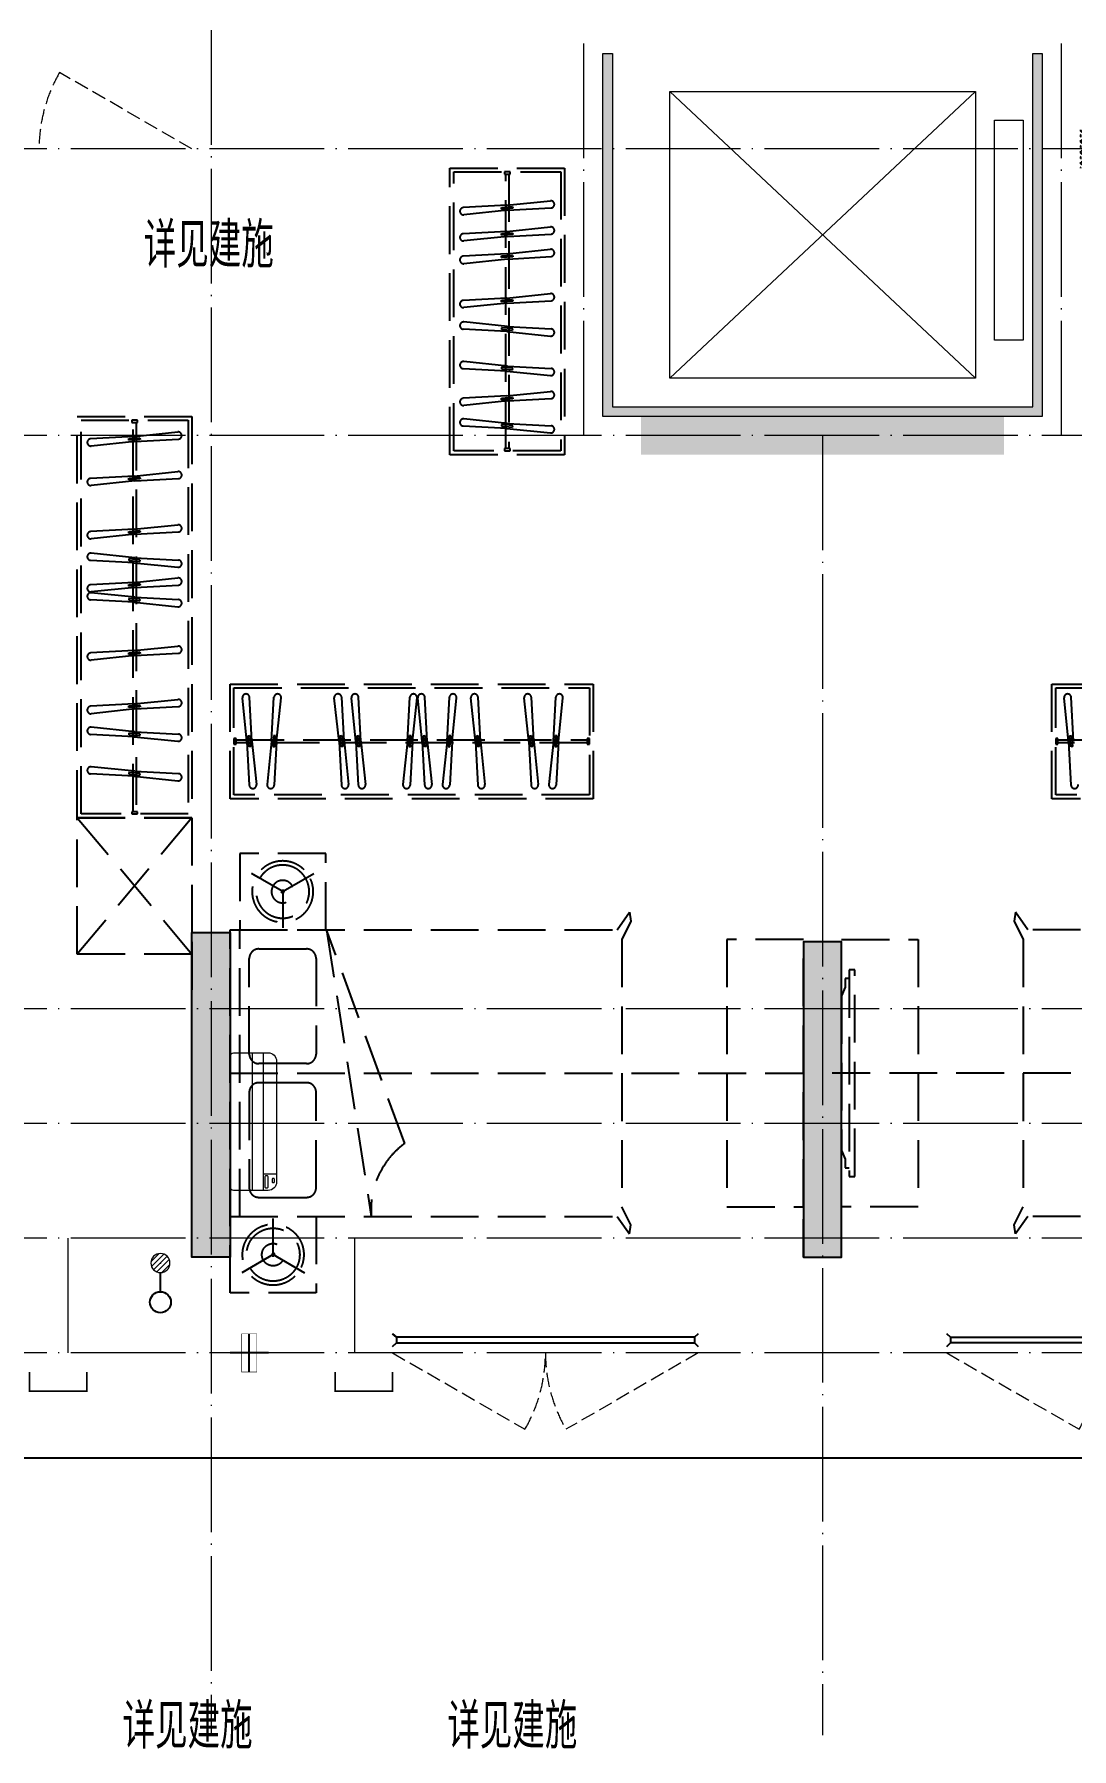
# Model space of a CAD drawing. Extents: x -518115 to 790560, y -210384 to 1628073.
# Drawn here: x 428992 to 434421, y 284544 to 293515 of the extents above; entities that cross this region are included whole.
import ezdxf

# ---------------------------------------------------------------- set-up
doc = ezdxf.new("R2010")
doc.units = 0
doc.header["$LTSCALE"] = 1000
doc.header["$MEASUREMENT"] = 0
for name, pattern in [('A户型$0$DASH', [0.35, 0.25, -0.1]), ('DASH', [0.35, 0.25, -0.1]), ('DOTE', [2.4200000000000004, 2, -0.2, 0.02, -0.2])]:
    doc.linetypes.add(name, pattern=pattern)
for name, color, linetype in [('3-栏杆1', 135, 'Continuous'), ('5fur', 250, 'Continuous'), ('COLU', 7, 'Continuous'), ('PUB_TEXT', 4, 'Continuous'), ('S-砼墙填充', 251, 'Continuous'), ('VPIPE-凝结', 150, 'Continuous'), ('VPIPE-废水', 31, 'Continuous'), ('保温', 6, 'Continuous'), ('机电标识类', 1, 'Continuous'), ('看线', 251, 'Continuous')]:
    doc.layers.add(name, color=color, linetype=linetype)
for name, color, linetype, lineweight in [('3.5方案汇报，与郭总、侯月琴确定户型_t8$0$STAIR', 2, 'Continuous', 18), ('DOTE', 19, 'DOTE', 9), ('LVTRY', 1, 'Continuous', 13), ('WINDOW', 144, 'Continuous', 15), ('填充', 251, 'Continuous', 5), ('平面-空调室内机', 176, 'Continuous', 9), ('平面-空调预留孔', 173, 'Continuous', 15), ('空调', 76, 'Continuous', 13)]:
    doc.layers.add(name, color=color, linetype=linetype, lineweight=lineweight)
doc.styles.add('_TCH_AXIS', font='COMPLEX', dxfattribs={"bigfont": 'GBCBIG'})
pattern_1 = [(45, (0, 0), (0, 47.41575231924514), [100.584, -33.528]), (135, (23.70786, 23.70786), (3.05311331771918e-15, 47.41575231924513), [100.584, -33.528])]
pattern_2 = [(90, (0, 0), (-16.49778, 1.010197673501861e-15), [9.525, -19.05]), (210, (0, 0), (8.248889999999996, -14.28749658604684), [9.525, -19.05]), (150, (5.83238038093927e-16, 9.525), (-8.248890000000003, -14.28749658604684), [9.525, -19.05])]

# ---------------------------------------------------------------- blocks, each defined once
blk = doc.blocks.new('dongkong')
blk.add_wipeout([(-603756.0415179721, 210770.96306340612), (-603756.0415180603, 210570.80961624245), (-603836.0415181214, 210570.80961593534), (-603836.0415181519, 210770.96306307407)])
at = {"layer": '机电标识类', "color": 250, "linetype": 'DASH', "ltscale": 400}
for p, q in [((-603796.0415180789, 210770.9630630909), (-603796.0415180789, 210570.8096162414)), ((-603896.0415180789, 210670.6929921169), (-603696.0415180789, 210670.6929921169))]:
    blk.add_line(p, q, dxfattribs=at)
at = {"layer": '空调', "color": 6, "linetype": 'DASH', "const_width": 2}
blk.add_lwpolyline([(-603756.0415180789, 210770.9630630909), (-603756.0415180789, 210570.8096162414), (-603836.0415180789, 210570.8096162414), (-603836.0415180789, 210770.9630630909)], close=True, dxfattribs=at)
blk = doc.blocks.new('VXVXVXDVXDVXVDX')
at = {"layer": '保温', "linetype": 'ByBlock', "ltscale": 10}
h = blk.add_hatch(dxfattribs=at)
h.set_pattern_fill('AR-HBONE', color=251, scale=55)
h.set_pattern_definition(pattern_1)
h.paths.add_polyline_path([(439216.5566533464, 295615.3630856458), (439116.5786833004, 295615.3630856572), (439116.5787228292, 292815.3647226573), (439216.5566928774, 292815.205914998)])
h = blk.add_hatch(dxfattribs=at)
h.set_pattern_fill('AR-HBONE', color=251, scale=55)
h.set_pattern_definition(pattern_1)
h.paths.add_polyline_path([(436416.5558995031, 294715.3631572535), (436216.5779397453, 294715.3631572578), (436216.5779792742, 292815.3647226786), (436416.5559390341, 292815.2059150265)])
at = {"layer": '保温', "linetype": 'Continuous', "ltscale": 10}
h = blk.add_hatch(dxfattribs=at)
h.set_pattern_fill('HEX', color=251, scale=10, angle=90, style=0)
h.set_pattern_definition(pattern_2)
h.paths.add_polyline_path([(435016.5779792558, 292815.3639125522), (435016.5779383158, 293015.3622759465), (434466.5562220896, 293015.3622677507), (434466.5562630296, 292815.3639043564)])
h = blk.add_hatch(dxfattribs=at)
h.set_pattern_fill('HEX', color=251, scale=10, angle=90, style=0)
h.set_pattern_definition(pattern_2)
h.paths.add_polyline_path([(436216.5779792472, 292815.363310201), (436216.5779383072, 293015.3616735953), (436116.5779383073, 293015.3622759249), (436116.5779792473, 292815.3639125307)])
at = {"layer": '保温', "linetype": 'ByBlock', "ltscale": 10}
h = blk.add_hatch(dxfattribs=at)
h.set_pattern_fill('AR-HBONE', color=251, scale=55)
h.set_pattern_definition(pattern_1)
h.paths.add_polyline_path([(425516.5787158769, 292815.3630860538), (425516.5786749359, 292915.3630860629), (425416.5786828165, 292915.3663592454), (425416.5787237576, 292815.3663592363)])
h = blk.add_hatch(dxfattribs=at)
h.set_pattern_fill('AR-HBONE', color=251, scale=55)
h.set_pattern_definition(pattern_1)
h.paths.add_polyline_path([(427016.5787225708, 292815.3630863895), (427016.5786816297, 292915.3630863986), (426316.5786749361, 292915.3663593241), (426316.5787158771, 292815.3663593151)])
h = blk.add_hatch(dxfattribs=at)
h.set_pattern_fill('AR-HBONE', color=251, scale=55)
h.set_pattern_definition(pattern_1)
h.paths.add_polyline_path([(437016.5794850799, 292815.3639125307), (437016.5794646212, 292915.3630901581), (436416.577958781, 292915.3630820104), (436416.5779792398, 292815.3639043829)])
h = blk.add_hatch(dxfattribs=at)
h.set_pattern_fill('AR-HBONE', color=251, scale=55)
h.set_pattern_definition(pattern_1)
h.paths.add_polyline_path([(439116.5787236269, 292815.3415978362), (439116.578707887, 292915.3614494683), (438616.5794693187, 292915.3647226544), (438616.5794850586, 292815.3448710223)])
h = blk.add_hatch(dxfattribs=at)
h.set_pattern_fill('AR-HBONE', color=251, scale=55)
h.set_pattern_definition(pattern_1)
h.paths.add_polyline_path([(439916.5440366926, 292815.3630695704), (439916.5439957516, 292915.3630695795), (439216.5439890579, 292915.3663425051), (439216.544029999, 292815.366342496)])
h = blk.add_hatch(dxfattribs=at)
h.set_pattern_fill('AR-HBONE', color=251, scale=55)
h.set_pattern_definition([(45, (-568246.0734569386, -58773.16821852978), (0, 47.41575231924514), [100.584, -33.528]), (135, (-568222.3655969386, -58749.46035852976), (3.05311331771918e-15, 47.41575231924513), [100.584, -33.528])])
h.paths.add_polyline_path([(440816.5338031878, 292815.363078409), (440816.5337622468, 292915.3630784181), (440716.5439890287, 292915.3663510867), (440716.5440299697, 292815.3663510776)])
at = {"layer": '保温', "linetype": 'Continuous', "ltscale": 10}
h = blk.add_hatch(dxfattribs=at)
h.set_pattern_fill('HEX', color=251, scale=10, angle=90, style=0)
h.set_pattern_definition(pattern_2)
h.paths.add_polyline_path([(434066.5562636866, 291315.3631071998), (434066.5562227457, 291515.3614566755), (432166.5562227249, 291515.364729858), (432166.5562636657, 291315.3663803823)])
at = {"layer": '保温', "color": 251, "linetype": 'ByBlock', "ltscale": 10}
for p, q in [((436216.5779587697, 293015.3630860929), (436216.5779587689, 292815.3630860727)), ((427016.5787020889, 292915.3630863958), (427016.5787021116, 292815.3630863922))]:
    blk.add_line(p, q, dxfattribs=at)
blk = doc.blocks.new('GDGDGRD')
at = {"layer": 'S-砼墙填充'}
h = blk.add_hatch(color=256, dxfattribs=at)
h.dxf.hatch_style = 1
h.paths.add_polyline_path([(429816.568211176, 288315.3630931432), (429816.5682116579, 288565.3638601754), (429816.5682116579, 288765.3638601754), (429816.5682118596, 288515.3630931432), (429816.5682114563, 288815.3646272075), (430016.5682111122, 288815.3646272075), (430016.5682108584, 287115.363093024), (429816.5682111839, 287115.363093024)])
h = blk.add_hatch(color=256, dxfattribs=at)
h.dxf.hatch_style = 1
h.paths.add_polyline_path([(433016.5684015006, 287315.3648366724), (433016.5684015006, 287115.3648366724), (433216.5684056897, 287115.3630851979), (433216.5684056198, 288765.3626271576), (433016.5684057334, 288765.362627037), (433016.5684055993, 288765.3626271576), (433016.5684057092, 287115.3630856661)])
at = {"layer": 'COLU', "color": 6}
for points in [[(429816.568211176, 288315.3630931432), (429816.5682116579, 288565.3638601754), (429816.5682116579, 288765.3638601754), (429816.5682118596, 288515.3630931432), (429816.5682114563, 288815.3646272075), (430016.5682111122, 288815.3646272075), (430016.5682108584, 287115.363093024), (429816.5682111839, 287115.363093024), (429816.568211176, 288315.3630931432)], [(433016.5684015006, 287315.3648366724), (433016.5684015006, 287115.3648366724), (433216.5684056897, 287115.3630851979), (433216.5684056198, 288765.3626271576), (433016.5684057334, 288765.362627037), (433016.5684057334, 288765.362627037), (433016.5684055993, 288765.3626271576), (433016.5684057092, 287115.3630856661)]]:
    blk.add_lwpolyline(points, close=True, dxfattribs=at)
blk = doc.blocks.new('dfgdfgsf')
at = {"layer": '5fur', "linetype": 'A户型$0$DASH'}
for p, q in [((2086656.552133835, -1251032.189169037), (2086626.552133835, -1251032.189169037)), ((2086626.552133835, -1251032.189169037), (2086626.552133835, -1251044.189169037)), ((2086626.552133835, -1251044.189169037), (2086656.552133835, -1251044.189169037)), ((2086649.052133835, -1251044.189169037), (2086649.052133835, -1252480.189184548)), ((2086656.552133835, -1251044.189169037), (2086656.552133835, -1251032.189169037)), ((2086640.012626641, -1251207.207411414), (2086411.06648884, -1251219.45851867)), ((2086642.065881883, -1251233.224168215), (2086414.032289928, -1251257.038125963)), ((2086640.012626641, -1251207.207411414), (2086868.046218595, -1251183.393453666)), ((2086642.065881883, -1251233.224168215), (2086871.012019684, -1251220.973060959)), ((2086640.012626641, -1251343.926958486), (2086411.06648884, -1251356.178065741)), ((2086640.012626641, -1251343.926958486), (2086867.572187244, -1251320.162504684)), ((2086642.065881883, -1251369.943715286), (2086414.032289928, -1251393.757673034)), ((2086640.012626641, -1251460.926958486), (2086868.046218595, -1251437.113000738)), ((2086642.065881883, -1251369.943715286), (2086871.012019684, -1251357.692608031)), ((2086640.012626641, -1251460.926958486), (2086411.06648884, -1251473.178065741)), ((2086642.065881883, -1251488.943715286), (2086414.032289928, -1251512.757673034)), ((2086642.272492185, -1251488.922138602), (2086871.012019684, -1251474.692608031)), ((2086640.012626641, -1251692.823365086), (2086411.06648884, -1251705.074472341)), ((2086640.012626641, -1251692.823365086), (2086868.046218595, -1251669.009407338)), ((2086642.065881883, -1251718.840121886), (2086871.012019684, -1251706.589014631)), ((2086641.958843569, -1251718.8398122), (2086413.925251614, -1251742.653769948)), ((2086640.012626641, -1251867.548872134), (2086411.06648884, -1251855.297764878)), ((2086642.065881883, -1251841.532115333), (2086414.032289928, -1251817.718157585)), ((2086640.012626641, -1251867.548872134), (2086868.046218595, -1251891.362829882)), ((2086642.065881883, -1251841.532115333), (2086871.012019684, -1251853.783222589)), ((2086640.012626641, -1252074.379654346), (2086411.06648884, -1252062.128547091)), ((2086642.065881883, -1252048.362897546), (2086414.032289928, -1252024.548939798)), ((2086642.065881883, -1252048.362897546), (2086871.012019684, -1252060.614004801)), ((2086640.012626641, -1252074.379654346), (2086868.046218595, -1252098.193612094)), ((2086640.012626641, -1252204.926958486), (2086411.06648884, -1252217.178065741)), ((2086642.065881883, -1252230.943715286), (2086414.032289928, -1252254.757673034)), ((2086640.00347948, -1252204.927447958), (2086868.046693073, -1252181.119012747)), ((2086642.065881883, -1252230.943715286), (2086871.012019684, -1252218.692608031)), ((2084706.563396991, -1252332.190617714), (2084676.563396991, -1252332.190617714)), ((2084676.563396991, -1252332.190617714), (2084676.563396991, -1252344.190617714)), ((2084706.563396991, -1252344.190617714), (2084706.563396991, -1252332.190617714)), ((2086642.065881883, -1252348.362897546), (2086414.032289928, -1252324.548939798)), ((2084690.023889797, -1252416.895051592), (2084461.077751995, -1252429.146158847)), ((2084676.563396991, -1252344.190617714), (2084706.563396991, -1252344.190617714)), ((2084690.023889797, -1252416.895051592), (2084918.057481751, -1252393.081093844)), ((2084699.063396991, -1252344.190617714), (2084699.06339699, -1254380.205847252)), ((2086640.012626641, -1252374.379654346), (2086411.06648884, -1252362.128547091)), ((2086640.012626641, -1252374.379654346), (2086868.046218595, -1252398.193612094)), ((2086642.065881883, -1252348.362897546), (2086871.012019684, -1252360.614004801)), ((2084692.077145038, -1252442.911808392), (2084464.043553083, -1252466.725766141)), ((2084692.077145038, -1252442.911808392), (2084921.023282839, -1252430.660701137)), ((2086656.552133835, -1252480.189184548), (2086626.552133835, -1252480.189184548)), ((2086626.552133835, -1252480.189184548), (2086626.552133835, -1252492.189184548)), ((2086626.552133835, -1252492.189184548), (2086656.552133835, -1252492.189184548)), ((2086656.552133835, -1252492.189184548), (2086656.552133835, -1252480.189184548)), ((2084690.023889797, -1252623.725833804), (2084918.057481751, -1252599.911876056)), ((2084690.023889797, -1252623.725833804), (2084461.077751995, -1252635.97694106)), ((2084692.077145038, -1252649.742590605), (2084464.043553083, -1252673.556548353)), ((2084692.077145038, -1252649.742590605), (2084921.023282839, -1252637.491483349)), ((2084690.023889797, -1252902.511005263), (2084461.077751995, -1252914.762112519)), ((2084691.970106725, -1252928.527452378), (2084463.93651477, -1252952.341410126)), ((2084690.023889797, -1252902.511005263), (2084918.057481751, -1252878.697047515)), ((2084692.077145038, -1252928.527762064), (2084921.023282839, -1252916.276654808)), ((2084692.077145038, -1253051.219755511), (2084464.043553083, -1253027.405797763)), ((2084692.077145038, -1253051.219755511), (2084921.023282839, -1253063.470862767)), ((2084690.023889797, -1253077.236512312), (2084461.077751995, -1253064.985405056)), ((2084690.023889797, -1253077.236512312), (2084918.057481751, -1253101.05047006)), ((2084690.023889797, -1253180.597609378), (2084461.077751995, -1253192.848716634)), ((2084692.077145038, -1253206.614366179), (2084464.043553083, -1253230.428323927)), ((2084690.023889797, -1253180.597609378), (2084918.057481751, -1253156.78365163)), ((2084692.077145038, -1253206.614366179), (2084921.023282839, -1253194.363258923)), ((2084690.023889797, -1253284.067294524), (2084461.077751995, -1253271.816187269)), ((2084692.077145038, -1253258.050537724), (2084464.043553083, -1253234.236579976)), ((2084690.023889797, -1253284.067294524), (2084918.057481751, -1253307.881252272)), ((2084692.077145038, -1253258.050537724), (2084921.023282839, -1253270.301644979)), ((2084690.023889797, -1253537.44362119), (2084461.077751995, -1253549.694728446)), ((2084692.077145038, -1253563.460377991), (2084464.043553083, -1253587.274335739)), ((2084690.023889797, -1253537.44362119), (2084917.583450399, -1253513.679167388)), ((2084692.077145038, -1253563.460377991), (2084921.023282839, -1253551.209270735)), ((2084690.023889797, -1253816.228792649), (2084461.077751995, -1253828.479899905)), ((2084691.970428869, -1253842.251259925), (2084464.043553083, -1253868.059507198)), ((2084690.023889797, -1253816.228792649), (2084918.057481751, -1253792.414834901)), ((2084692.077145038, -1253842.24554945), (2084921.023282839, -1253829.994442194)), ((2085279.320059724, -1254012.702910487), (2085255.506101976, -1253784.669318532)), ((2085305.336816525, -1254010.649655245), (2085293.085709269, -1253781.703517444)), ((2085408.697913592, -1254010.649655245), (2085420.949020847, -1253781.703517444)), ((2085434.714670392, -1254012.702910487), (2085458.52862814, -1253784.669318532)), ((2085761.529177789, -1254012.596194317), (2085735.720930516, -1253784.669318532)), ((2085787.551645065, -1254010.649655245), (2085775.300537809, -1253781.703517444)), ((2085850.034887904, -1254012.702910487), (2085826.220930156, -1253784.669318532)), ((2085876.051644705, -1254010.649655245), (2085863.800537449, -1253781.703517444)), ((2086119.697916623, -1254010.649655245), (2086131.949023878, -1253781.703517444)), ((2086145.714673423, -1254012.702910487), (2086169.528631171, -1253784.669318532)), ((2086197.150844968, -1254012.702910487), (2086173.33688722, -1253784.669318532)), ((2086223.167601769, -1254010.649655245), (2086210.916494513, -1253781.703517444)), ((2086326.528698835, -1254010.649655245), (2086338.779806091, -1253781.703517444)), ((2086352.545455636, -1254012.702910487), (2086376.359413384, -1253784.669318532)), ((2086475.237758769, -1254012.595872173), (2086451.423801021, -1253784.562280218)), ((2086501.254205884, -1254010.649655245), (2086489.003098628, -1253781.703517444)), ((2086754.022620542, -1254012.702910487), (2086730.208662794, -1253784.669318532)), ((2086780.039377343, -1254010.649655245), (2086767.788270087, -1253781.703517444)), ((2086883.40047441, -1254010.649655245), (2086895.651581665, -1253781.703517444)), ((2086909.41723121, -1254012.702910487), (2086933.231188958, -1253784.669318532)), ((2089579.320053869, -1254012.702910487), (2089555.506096121, -1253784.669318532)), ((2089605.33681067, -1254010.649655245), (2089593.085703414, -1253781.703517444)), ((2084692.077145038, -1253962.23498511), (2084464.043553083, -1253938.421027362)), ((2084690.023889797, -1253988.251741911), (2084461.077751995, -1253976.000634655)), ((2084690.023889797, -1253988.251741911), (2084918.057481751, -1254012.065699659)), ((2084692.077145038, -1253962.23498511), (2084921.023282839, -1253974.486092366)), ((2085223.574590463, -1253997.189162439), (2085211.574590463, -1253997.189162439)), ((2085211.574590463, -1253997.189162439), (2085211.574590463, -1254027.189162439)), ((2085211.574590463, -1254027.189162439), (2085223.574590463, -1254027.189162439)), ((2085223.574590463, -1254027.189162439), (2085223.574590463, -1253997.189162439)), ((2087059.574593433, -1254019.689162439), (2085223.574590463, -1254019.689162439)), ((2085279.320059724, -1254012.702910487), (2085291.57116698, -1254241.649048288)), ((2085305.336327052, -1254010.640508084), (2085329.144762263, -1254238.683721677)), ((2085408.697913592, -1254010.649655245), (2085384.883955844, -1254238.6832472)), ((2085434.714670392, -1254012.702910487), (2085422.463563137, -1254241.649048288)), ((2085761.534888264, -1254012.702910487), (2085773.78599552, -1254241.649048288)), ((2085787.551645065, -1254010.649655245), (2085811.365602813, -1254238.6832472)), ((2085850.034887904, -1254012.702910487), (2085862.28599516, -1254241.649048288)), ((2085876.051644705, -1254010.649655245), (2085899.865602453, -1254238.6832472)), ((2086119.697916623, -1254010.649655245), (2086095.883958875, -1254238.6832472)), ((2086145.714673423, -1254012.702910487), (2086133.463566168, -1254241.649048288)), ((2086197.150844968, -1254012.702910487), (2086209.401952224, -1254241.649048288)), ((2086223.167601769, -1254010.649655245), (2086246.981559517, -1254238.6832472)), ((2086326.528698835, -1254010.649655245), (2086302.714741087, -1254238.6832472)), ((2086352.545455636, -1254012.702910487), (2086340.29434838, -1254241.649048288)), ((2086475.237449083, -1254012.702910487), (2086487.488556339, -1254241.649048288)), ((2086501.254205884, -1254010.649655245), (2086525.068163632, -1254238.6832472)), ((2086754.022620542, -1254012.702910487), (2086766.273727798, -1254241.649048288)), ((2086780.039377343, -1254010.649655245), (2086803.853335091, -1254238.6832472)), ((2086883.40047441, -1254010.649655245), (2086859.586516662, -1254238.6832472)), ((2086909.41723121, -1254012.702910487), (2086897.166123955, -1254241.649048288)), ((2087071.574593433, -1253997.189162439), (2087059.574593433, -1253997.189162439)), ((2087059.574593433, -1253997.189162439), (2087059.574593433, -1254027.189162439)), ((2087059.574593433, -1254027.189162439), (2087071.574593433, -1254027.189162439)), ((2087071.574593433, -1254027.189162439), (2087071.574593433, -1253997.189162439)), ((2089523.574584608, -1253997.189162439), (2089511.574584608, -1253997.189162439)), ((2089511.574584608, -1253997.189162439), (2089511.574584608, -1254027.189162439)), ((2089511.574584608, -1254027.189162439), (2089523.574584608, -1254027.189162439)), ((2089523.574584608, -1254027.189162439), (2089523.574584608, -1253997.189162439)), ((2091359.574587578, -1254019.689162439), (2089523.574584608, -1254019.689162439)), ((2089579.320053869, -1254012.702910487), (2089591.571161125, -1254241.649048288)), ((2084690.023889797, -1254195.082524123), (2084461.077751995, -1254182.831416868)), ((2084692.077145038, -1254169.065767323), (2084464.043553083, -1254145.251809575)), ((2084690.023889797, -1254195.082524123), (2084918.057481751, -1254218.896481871)), ((2084692.077145038, -1254169.065767323), (2084921.023282839, -1254181.316874578)), ((2084706.56339699, -1254380.205847252), (2084676.56339699, -1254380.205847252)), ((2084676.56339699, -1254380.205847252), (2084676.56339699, -1254392.205847252)), ((2084676.56339699, -1254392.205847252), (2084706.56339699, -1254392.205847252)), ((2084706.56339699, -1254392.205847252), (2084706.56339699, -1254380.205847252)), ((2084391.563396981, -1254412.205847252), (2084991.564100249, -1255125.051658737)), ((2084391.565238085, -1255125.051658737), (2084391.563396981, -1254412.205847252)), ((2084991.563396992, -1254412.205847252), (2084391.565238085, -1255125.051658737)), ((2084391.565238083, -1254412.205847252), (2084991.564100248, -1254412.205847252)), ((2084991.563396992, -1254412.205847252), (2084991.564100249, -1255125.051658737)), ((2085241.466386358, -1254598.492976889), (2085241.466386358, -1254998.492976889)), ((2085691.466386358, -1254598.492976889), (2085241.466386358, -1254598.492976889)), ((2085691.466386358, -1254998.492976889), (2085691.466386358, -1254598.492976889)), ((2085475.714344077, -1254803.832287767), (2085302.771743867, -1254703.983830982)), ((2085457.218428639, -1254803.832287767), (2085630.161028848, -1254703.983830982)), ((2085466.466386358, -1254787.814355132), (2085466.466386358, -1254987.511268702)), ((2087216.39900661, -1254998.492976889), (2087281.905945074, -1254906.833987619)), ((2087216.39900661, -1254998.492976889), (2087281.905945074, -1254906.833987619)), ((2087281.905945074, -1254906.833987619), (2087289.145172316, -1254953.86293333)), ((2087281.905945074, -1254906.833987619), (2087289.145172316, -1254953.86293333)), ((2089301.232741714, -1254906.833987629), (2089293.993514472, -1254953.86293334)), ((2089301.232741714, -1254906.833987629), (2089293.993514472, -1254953.86293334)), ((2089366.739680178, -1254998.492976898), (2089301.232741714, -1254906.833987629)), ((2089366.739680178, -1254998.492976898), (2089301.232741714, -1254906.833987629)), ((2085191.564099533, -1254998.492976889), (2087216.39900661, -1254998.492976889)), ((2085191.564099533, -1256498.49297689), (2085191.564099533, -1254998.492976889)), ((2085241.466386358, -1254998.492976889), (2085691.466386358, -1254998.492976889)), ((2085241.564099533, -1256498.49297689), (2085241.564099533, -1254998.492976889)), ((2086104.998289104, -1256116.465254213), (2085696.257620123, -1254998.492976889)), ((2085696.257620123, -1254998.492976889), (2085930.237512444, -1256498.492976889)), ((2087289.145172316, -1254953.86293333), (2087241.564099533, -1255048.972454315)), ((2087289.145172316, -1254953.86293333), (2087241.564099533, -1255048.972454315)), ((2089293.993514472, -1254953.86293334), (2089341.574587254, -1255048.972454325)), ((2089293.993514472, -1254953.86293334), (2089341.574587254, -1255048.972454325)), ((2091391.574587254, -1254998.492976898), (2089366.739680178, -1254998.492976898)), ((2087241.564099533, -1255048.972454315), (2087241.564099533, -1256448.013499462)), ((2087241.564099533, -1255048.972454315), (2087241.564099533, -1256448.013499462)), ((2089341.574587254, -1255048.972454325), (2089341.574587254, -1256448.013499471)), ((2089341.574587254, -1255048.972454325), (2089341.574587254, -1256448.013499471)), ((2084991.564100249, -1255125.051658737), (2084391.565238085, -1255125.051658737)), ((2085191.564099533, -1255748.49297689), (2088191.564294286, -1255748.49297689)), ((2091341.576148126, -1255748.492976886), (2088341.574587415, -1255748.492976886)), ((2087289.145172316, -1256543.123020447), (2087241.564099533, -1256448.013499462)), ((2087289.145172316, -1256543.123020447), (2087241.564099533, -1256448.013499462)), ((2089293.993514472, -1256543.123020456), (2089341.574587254, -1256448.013499471)), ((2089293.993514472, -1256543.123020456), (2089341.574587254, -1256448.013499471)), ((2085191.564099533, -1256898.49297689), (2085191.564099533, -1256498.49297689)), ((2085191.564099533, -1256498.49297689), (2085641.564099533, -1256498.49297689)), ((2085191.564099533, -1256498.492976889), (2087216.39900661, -1256498.492976888)), ((2085191.564099533, -1256498.492976889), (2087216.39900661, -1256498.492976888)), ((2085416.564099533, -1256709.171598647), (2085416.564099533, -1256509.474685076)), ((2085641.564099533, -1256498.49297689), (2085641.564099533, -1256898.49297689)), ((2087216.39900661, -1256498.492976888), (2087281.905945074, -1256590.151966158)), ((2087216.39900661, -1256498.492976888), (2087281.905945074, -1256590.151966158)), ((2087281.905945074, -1256590.151966158), (2087289.145172316, -1256543.123020447)), ((2087281.905945074, -1256590.151966158), (2087289.145172316, -1256543.123020447)), ((2089301.232741714, -1256590.151966167), (2089293.993514472, -1256543.123020456)), ((2089301.232741714, -1256590.151966167), (2089293.993514472, -1256543.123020456)), ((2089366.739680178, -1256498.492976898), (2089301.232741714, -1256590.151966167)), ((2089366.739680178, -1256498.492976898), (2089301.232741714, -1256590.151966167)), ((2091391.574587254, -1256498.492976898), (2089366.739680178, -1256498.492976898)), ((2091391.574587254, -1256498.492976898), (2089366.739680178, -1256498.492976898)), ((2085425.812057252, -1256693.153666011), (2085252.869457043, -1256793.002122797)), ((2085407.316141815, -1256693.153666011), (2085580.258742023, -1256793.002122796)), ((2085641.564099533, -1256898.49297689), (2085191.564099533, -1256898.49297689))]:
    blk.add_line(p, q, dxfattribs=at)
at = {"layer": '5fur', "linetype": 'A户型$0$DASH', "extrusion": (0.6772810679795163, -0.7357243743118248, 0)}
for p, q in [((2088409.674264355, -1255253.741871238), (2088409.674199425, -1255298.990739802)), ((2088431.26803007, -1255253.741908537), (2088409.674264355, -1255253.741871238)), ((2088431.268094579, -1255208.493039111), (2088431.267706287, -1256288.493038897)), ((2088459.850297133, -1255208.493099511), (2088431.268094579, -1255208.493039111)), ((2088459.849908408, -1256288.493099511), (2088459.850297133, -1255208.493099511)), ((2088409.674199425, -1255298.990739802), (2088391.574587398, -1255344.239583172)), ((2088391.574587398, -1255344.239583172), (2088391.574587433, -1256152.746370591)), ((2088391.574587433, -1256152.746370591), (2088409.67407045, -1256197.995264666)), ((2088409.67407045, -1256197.995264666), (2088409.674005941, -1256243.244133877)), ((2088409.674005941, -1256243.244133877), (2088431.267771656, -1256243.244170811)), ((2088431.267706287, -1256288.493038897), (2088459.849908408, -1256288.493099511))]:
    blk.add_line(p, q, dxfattribs=at)
at = {"layer": '5fur', "linetype": 'A户型$0$DASH'}
for points in [[(2086941.552133844, -1252512.189184548), (2086341.552133826, -1252512.189184548), (2086341.552133826, -1251012.189169037), (2086941.552133844, -1251012.189169037)], [(2086921.552133844, -1252492.189184548), (2086361.552133826, -1252492.189184548), (2086361.552133826, -1251032.189169037), (2086921.552133844, -1251032.189169037)], [(2086669.975935881, -1251222.303577964), (2086612.130426479, -1251226.868774013), (2086611.446011676, -1251218.196567505), (2086669.291521079, -1251213.631371456)], [(2086669.975935881, -1251359.023125037), (2086612.130426479, -1251363.588321085), (2086611.446011676, -1251354.916114577), (2086669.291521079, -1251350.350918529)], [(2086669.975935881, -1251476.023125037), (2086612.130426479, -1251480.588321085), (2086611.446011676, -1251471.916114577), (2086669.291521079, -1251467.350918529)], [(2086669.975935881, -1251707.919531636), (2086612.130426479, -1251712.484727685), (2086611.446011676, -1251703.812521177), (2086669.291521079, -1251699.247325129)], [(2086669.975935881, -1251852.452705584), (2086612.130426479, -1251847.887509534), (2086611.446011676, -1251856.559716042), (2086669.291521079, -1251861.124912091)], [(2086669.975935881, -1252059.283487796), (2086612.130426479, -1252054.718291747), (2086611.446011676, -1252063.390498255), (2086669.291521079, -1252067.955694304)], [(2086669.975935881, -1252220.023125037), (2086612.130426479, -1252224.588321085), (2086611.446011676, -1252215.916114577), (2086669.291521079, -1252211.350918529)], [(2084991.563396999, -1254412.205847252), (2084391.563396981, -1254412.205847252), (2084391.563396981, -1252312.190617714), (2084991.563396999, -1252312.190617714)], [(2084971.563396999, -1254392.205847252), (2084411.563396981, -1254392.205847252), (2084411.563396981, -1252332.190617714), (2084971.563396999, -1252332.190617714)], [(2084719.987199037, -1252431.991218142), (2084662.141689634, -1252436.556414191), (2084661.457274832, -1252427.884207683), (2084719.302784235, -1252423.319011634)], [(2086669.975935881, -1252359.283487796), (2086612.130426479, -1252354.718291747), (2086611.446011676, -1252363.390498255), (2086669.291521079, -1252367.955694304)], [(2084719.987199037, -1252638.822000355), (2084662.141689634, -1252643.387196403), (2084661.457274832, -1252634.714989895), (2084719.302784235, -1252630.149793847)], [(2084719.987199037, -1252917.607171813), (2084662.141689634, -1252922.172367863), (2084661.457274832, -1252913.500161355), (2084719.302784235, -1252908.934965306)], [(2084719.987199037, -1253062.140345762), (2084662.141689634, -1253057.575149712), (2084661.457274832, -1253066.24735622), (2084719.302784235, -1253070.812552269)], [(2084719.987199037, -1253195.693775929), (2084662.141689634, -1253200.258971978), (2084661.457274832, -1253191.58676547), (2084719.302784235, -1253187.021569421)], [(2084719.987199037, -1253268.971127974), (2084662.141689634, -1253264.405931924), (2084661.457274832, -1253273.078138432), (2084719.302784235, -1253277.643334482)], [(2084719.987199036, -1253552.539787741), (2084662.141689634, -1253557.104983789), (2084661.457274832, -1253548.432777281), (2084719.302784234, -1253543.867581233)], [(2085191.574590463, -1254312.189162448), (2085191.574590463, -1253712.18916243), (2087091.574593433, -1253712.18916243), (2087091.574593433, -1254312.189162448)], [(2085211.574590463, -1254292.189162448), (2085211.574590463, -1253732.18916243), (2087071.574593433, -1253732.18916243), (2087071.574593433, -1254292.189162448)], [(2089491.574584608, -1254312.189162448), (2089491.574584608, -1253712.18916243), (2091391.574587578, -1253712.18916243), (2091391.574587578, -1254312.189162448)], [(2089511.574584608, -1254292.189162448), (2089511.574584608, -1253732.18916243), (2091371.574587578, -1253732.18916243), (2091371.574587578, -1254292.189162448)], [(2084719.987199036, -1253831.324959199), (2084662.141689634, -1253835.890155249), (2084661.457274832, -1253827.217948741), (2084719.302784234, -1253822.652752692)], [(2084719.987199036, -1253973.155575361), (2084662.141689634, -1253968.590379311), (2084661.457274832, -1253977.262585819), (2084719.302784234, -1253981.827781868)], [(2085290.240649974, -1254040.612964485), (2085285.675453925, -1253982.767455083), (2085294.347660433, -1253982.083040281), (2085298.912856482, -1254039.928549683)], [(2085423.794080142, -1254040.612964485), (2085428.359276191, -1253982.767455083), (2085419.687069683, -1253982.083040281), (2085415.121873634, -1254039.928549683)], [(2085772.455478515, -1254040.612964485), (2085767.890282466, -1253982.767455083), (2085776.562488974, -1253982.083040281), (2085781.127685022, -1254039.928549683)], [(2085860.955478155, -1254040.612964485), (2085856.390282105, -1253982.767455083), (2085865.062488613, -1253982.083040281), (2085869.627684662, -1254039.928549683)], [(2086134.794083173, -1254040.612964485), (2086139.359279223, -1253982.767455083), (2086130.687072715, -1253982.083040281), (2086126.121876665, -1254039.928549683)], [(2086208.071435218, -1254040.612964485), (2086203.506239169, -1253982.767455083), (2086212.178445677, -1253982.083040281), (2086216.743641726, -1254039.928549683)], [(2086341.624865385, -1254040.612964485), (2086346.190061435, -1253982.767455083), (2086337.517854927, -1253982.083040281), (2086332.952658878, -1254039.928549683)], [(2086486.158039334, -1254040.612964485), (2086481.592843284, -1253982.767455083), (2086490.265049792, -1253982.083040281), (2086494.830245841, -1254039.928549683)], [(2086764.943210792, -1254040.612964485), (2086760.378014744, -1253982.767455083), (2086769.050221252, -1253982.083040281), (2086773.6154173, -1254039.928549683)], [(2086898.49664096, -1254040.612964485), (2086903.061837009, -1253982.767455083), (2086894.389630501, -1253982.083040281), (2086889.824434452, -1254039.928549683)], [(2089590.240644119, -1254040.612964485), (2089585.67544807, -1253982.767455083), (2089594.347654578, -1253982.083040281), (2089598.912850627, -1254039.928549683)], [(2084719.987199036, -1254179.986357573), (2084662.141689634, -1254175.421161524), (2084661.457274832, -1254184.093368032), (2084719.302784234, -1254188.658564081)], [(2088191.564096285, -1255048.492976886), (2087791.564096285, -1255048.492976886), (2087791.564096285, -1256448.492976886), (2088191.564096285, -1256448.492976886)], [(2088391.574587415, -1255048.492976886), (2088791.574587415, -1255048.492976886), (2088791.574587415, -1256448.492976886), (2088391.574587415, -1256448.492976886)]]:
    blk.add_lwpolyline(points, close=True, dxfattribs=at)
for points in [[(2086634.052133851, -1252480.189184548), (2086634.052133851, -1251044.189169037)], [(2084684.063397006, -1254380.205847252), (2084684.063397006, -1252344.190617714)], [(2085223.574590463, -1254004.689162455), (2087059.574593433, -1254004.689162455)], [(2089523.574584608, -1254004.689162455), (2091359.574587578, -1254004.689162455)]]:
    blk.add_lwpolyline(points, dxfattribs=at)
for points, const_width in [([(2085346.242936648, -1254729.081935836), (2085302.771743868, -1254703.983830982)], 8.88888888888889), ([(2085586.689836067, -1254729.081935836), (2085630.161028848, -1254703.983830982)], 8.888888888888888), ([(2085466.466386358, -1254937.315058994), (2085466.466386358, -1254987.511268702)], 8.88888888888889), ([(2085416.564099533, -1256559.670894784), (2085416.564099533, -1256509.474685076)], 8.88888888888889), ([(2085296.340649824, -1256767.904017943), (2085252.869457043, -1256793.002122797)], 8.88888888888889), ([(2085536.787549243, -1256767.904017942), (2085580.258742024, -1256793.002122796)], 8.888888888888888)]:
    blk.add_lwpolyline(points, dxfattribs=dict(at, const_width=const_width))
for points in [[(2085341.564099533, -1255098.49297689), (2085591.564099533, -1255098.49297689, -0.4142135623731003), (2085641.564099533, -1255148.49297689), (2085641.564099533, -1255648.492976889, -0.4142135623730904), (2085591.564099533, -1255698.492976889), (2085341.564099533, -1255698.492976889, -0.4142135623730999), (2085291.564099533, -1255648.492976889), (2085291.564099533, -1255148.49297689, -0.4142135623730897)], [(2085341.564099533, -1256398.492976889), (2085591.564099533, -1256398.492976889, 0.4142135623731003), (2085641.564099533, -1256348.492976889), (2085641.564099533, -1255848.492976889, 0.4142135623730904), (2085591.564099533, -1255798.492976889), (2085341.564099533, -1255798.492976889, 0.4142135623730999), (2085291.564099533, -1255848.492976889), (2085291.564099533, -1256348.492976889, 0.4142135623730897)]]:
    blk.add_lwpolyline(points, format="xyb", close=True, dxfattribs=at)
for centre, radius, start, end in [((2086412.549389384, -1251238.248322315), 18.84219772992773, 94.51245805934676, 274.5124580593468), ((2086869.52911914, -1251202.183257312), 18.84219772992773, 274.5124580593468, 94.51245805934676), ((2086869.52911914, -1251338.902804384), 18.84219772992773, 274.5124580593468, 94.51245805934676), ((2086412.549389384, -1251374.967869388), 18.84219772992773, 94.51245805934676, 274.5124580593468), ((2086869.52911914, -1251455.902804384), 18.84219772992773, 274.5124580593468, 94.51245805934676), ((2086413.467632937, -1251492.892270836), 19.86740246134075, 97.25134376341428, 271.6272697501093), ((2086412.44235107, -1251723.863966302), 18.84219772992773, 94.51245805934676, 274.5124580593468), ((2086869.52911914, -1251687.799210984), 18.84219772992773, 274.5124580593468, 94.51245805934676), ((2086412.549389384, -1251836.507961232), 18.84219772992773, 85.4875419406524, 265.4875419406524), ((2086869.52911914, -1251872.573026235), 18.84219772992773, 265.4875419406524, 85.4875419406524), ((2086412.549389384, -1252043.338743445), 18.84219772992773, 85.4875419406524, 265.4875419406524), ((2086869.52911914, -1252079.403808448), 18.84219772992773, 265.4875419406524, 85.4875419406524), ((2086412.549389384, -1252235.967869388), 18.84219772992773, 94.51245805934676, 274.5124580593468), ((2086869.52911914, -1252199.902804384), 18.84219772992773, 274.5124580593468, 94.51245805934676), ((2086412.549389384, -1252343.338743445), 18.84219772992773, 85.4875419406524, 265.4875419406524), ((2084919.540382296, -1252411.87089749), 18.84219772992773, 274.5124580593472, 94.51245805934718), ((2086869.52911914, -1252379.403808448), 18.84219772992773, 265.4875419406524, 85.4875419406524), ((2084462.560652539, -1252447.935962493), 18.84219772992773, 94.51245805934718, 274.5124580593472), ((2084919.540382296, -1252618.701679702), 18.84219772992773, 274.5124580593472, 94.51245805934718), ((2084462.560652539, -1252654.766744706), 18.84219772992773, 94.51245805934718, 274.5124580593472), ((2084462.453614226, -1252933.55160648), 18.84219772992773, 94.51245805934718, 274.5124580593472), ((2084919.540382296, -1252897.486851162), 18.84219772992773, 274.5124580593472, 94.51245805934718), ((2084462.560652539, -1253046.195601409), 18.84219772992773, 85.48754194065283, 265.4875419406528), ((2084919.540382296, -1253082.260666413), 18.84219772992773, 265.4875419406528, 85.48754194065283), ((2084462.560652539, -1253211.63852028), 18.84219772992773, 94.51245805934718, 274.5124580593472), ((2084919.540382296, -1253175.573455277), 18.84219772992773, 274.5124580593472, 94.51245805934718), ((2084462.560652539, -1253253.026383623), 18.84219772992773, 85.48754194065283, 265.4875419406528), ((2084919.540382296, -1253289.091448626), 18.84219772992773, 265.4875419406528, 85.48754194065283), ((2084462.560652539, -1253568.484532092), 18.84219772992773, 94.51245805934718, 274.5124580593472), ((2084919.540382296, -1253532.419467088), 18.84219772992773, 274.5124580593472, 94.51245805934718), ((2085274.295905622, -1253783.186417988), 18.84219772992773, 4.512458059346772, 184.5124580593468), ((2085439.738824493, -1253783.186417988), 18.84219772992773, 355.4875419406524, 175.4875419406532), ((2085755.582306145, -1253784.101224039), 19.86347544868245, 6.933041156339388, 181.637510985777), ((2085845.010733803, -1253783.186417988), 18.84219772992773, 4.512458059346772, 184.5124580593468), ((2086150.738827524, -1253783.186417988), 18.84219772992773, 355.4875419406524, 175.4875419406532), ((2086192.126690867, -1253783.186417988), 18.84219772992773, 4.512458059346772, 184.5124580593468), ((2086357.569609738, -1253783.186417988), 18.84219772992773, 355.4875419406524, 175.4875419406532), ((2086470.213604667, -1253783.079379674), 18.84219772992773, 4.512458059346772, 184.5124580593468), ((2086748.998466441, -1253783.186417988), 18.84219772992773, 4.512458059346772, 184.5124580593468), ((2086914.441385311, -1253783.186417988), 18.84219772992773, 355.4875419406524, 175.4875419406532), ((2089574.295899767, -1253783.186417988), 18.84219772992773, 4.512458059345954, 184.512458059346), ((2084463.47545859, -1253848.19813157), 19.86347544868245, 96.93304115633904, 271.6375109857768), ((2084919.540382296, -1253811.204638548), 18.84219772992773, 274.5124580593472, 94.51245805934718), ((2084462.560652539, -1253957.210831008), 18.84219772992773, 85.48754194065283, 265.4875419406528), ((2084919.540382296, -1253993.275896012), 18.84219772992773, 265.4875419406528, 85.48754194065283), ((2084462.560652539, -1254164.041613222), 18.84219772992773, 85.48754194065283, 265.4875419406528), ((2084919.540382296, -1254200.106678225), 18.84219772992773, 265.4875419406528, 85.48754194065283), ((2085310.360970626, -1254240.166147745), 18.84219772992773, 184.5124580593468, 4.512458059346772), ((2085403.67375949, -1254240.166147745), 18.84219772992773, 175.4875419406532, 355.4875419406524), ((2085792.575799167, -1254240.166147745), 18.84219772992773, 184.5124580593468, 4.512458059346772), ((2085881.075798807, -1254240.166147745), 18.84219772992773, 184.5124580593468, 4.512458059346772), ((2086114.673762521, -1254240.166147745), 18.84219772992773, 175.4875419406532, 355.4875419406524), ((2086228.19175587, -1254240.166147745), 18.84219772992773, 184.5124580593468, 4.512458059346772), ((2086321.504544734, -1254240.166147745), 18.84219772992773, 175.4875419406532, 355.4875419406524), ((2086506.278359985, -1254240.166147745), 18.84219772992773, 184.5124580593468, 4.512458059346772), ((2086785.063531445, -1254240.166147745), 18.84219772992773, 184.5124580593468, 4.512458059346772), ((2086878.376320308, -1254240.166147745), 18.84219772992773, 175.4875419406532, 355.4875419406524), ((2089610.360964771, -1254240.166147745), 18.84219772992773, 184.512458059346, 4.512458059345954), ((2086356.608613892, -1256462.552364921), 427.8832127323753, 126.0176927710526, 184.8183113888535)]:
    blk.add_arc(centre, radius, start, end, dxfattribs=at)
at = {"layer": '5fur', "linetype": 'A户型$0$DASH', "extrusion": (0, 0, -1)}
for major_axis, ratio, start_param, end_param in [((113.2638872716998, 113.2638872716998), 0.9999999999997511, 4.712388980384682, 10.99557428756427), ((41.53009199966709, 41.53009199966709), 0.9999999999975253, 4.71238898038469, 10.99557428756428)]:
    blk.add_ellipse((2085466.466386358, -1254798.492976889), major_axis=major_axis, ratio=ratio, start_param=start_param, end_param=end_param, dxfattribs=at)
at = {"layer": '5fur', "linetype": 'A户型$0$DASH', "extrusion": (0, 0, -0.9999999999999998)}
blk.add_ellipse((2085466.466386358, -1254798.492976889), major_axis=(98.16203563551878, 98.16203563551878), ratio=0.999999999998388, start_param=4.712388980384681, end_param=10.99557428756427, dxfattribs=at)
at = {"layer": '5fur', "linetype": 'A户型$0$DASH'}
for major_axis, ratio, start_param, end_param in [((113.2638872716998, -113.2638872716998), 0.9999999999997511, 4.712388980384682, 10.99557428756427), ((98.16203563551876, -98.16203563551879), 0.999999999998388, 4.712388980384681, 10.99557428756427), ((41.53009199966708, -41.53009199966709), 0.9999999999975253, 4.71238898038469, 10.99557428756428)]:
    blk.add_ellipse((2085416.564099533, -1256698.49297689), major_axis=major_axis, ratio=ratio, start_param=start_param, end_param=end_param, dxfattribs=at)
blk = doc.blocks.new('$lvtry$00000171')
for p, q in [((-74.24621202462731, 10.60660171788186), (-10.60660171788186, 74.24621202462731)), ((-69.81875867368217, -27.39235180270043), (27.39235180242758, 69.81875867368217)), ((-53.03300858900184, -53.03300858886359), (53.03300858900184, 53.03300858886359)), ((-27.39235180242758, -69.81875867368217), (69.81875867368217, 27.39235180270043)), ((10.60660171788186, -74.24621202462731), (74.24621202462731, -10.60660171788186))]:
    blk.add_line(p, q)
blk.add_circle((0, 0), 75)
blk.add_point((0, 0))
blk = doc.blocks.new('ASDFSD')
at = {"layer": '3-栏杆1', "color": 5}
for p, q in [((681762.5879415963, 334937.5442401596), (681742.3193111992, 334955.3318184742)), ((681742.3193111992, 334955.3318184742), (681762.5879414161, 334937.5442403179)), ((681742.3193347491, 334888.4150854239), (681762.5879414133, 334908.2619604596)), ((681762.5879414161, 334937.5442403179), (681762.5879414133, 334908.2619604596)), ((683322.0506670028, 334937.4781505512), (681762.5879414163, 334937.5226424761)), ((681762.5879414135, 334908.2403724216), (683322.0506670056, 334908.1959003614)), ((683322.0506668226, 334937.5442278689), (683342.3192972196, 334955.3318061834)), ((683342.3192972196, 334955.3318061834), (683322.0506670028, 334937.5442280272)), ((683322.0506670028, 334937.5442280272), (683322.0506670056, 334908.2619481689)), ((683322.0506670056, 334908.2619481689), (683342.3192736697, 334888.4150731332)), ((683342.3192736697, 334888.4150731332), (683322.0506670056, 334908.2619481689))]:
    blk.add_line(p, q, dxfattribs=at)
blk = doc.blocks.new('A$C001338C2')
for p, q in [((-1.49359439092e-05, 248.6000576173246), (-2.84423585981e-05, 22.0000576172315)), ((844.9999883423079, 303.6000072514144), (54.99998834231155, 303.6000543390692)), ((109.0525457565491, 214.7673082745569), (109.0525510513944, 303.6000511174025)), ((899.9999715576414, 22.00000397306576), (899.9999850640525, 248.6000039731589)), ((21.99997024633922, 5.63059293199e-05), (877.9999702463392, 5.2843679441e-06))]:
    blk.add_line(p, q)
at = {"lineweight": 5}
for p, q in [((899.9999830474662, 214.7672611304297), (-1.69525337697e-05, 214.7673147745954)), ((899.9999787804518, 143.1781611304468), (-2.12195482163e-05, 143.1782147746126))]:
    blk.add_line(p, q, dxfattribs=at)
for points in [[(89.24090579471158, 226.3562818807586), (22.19125331861505, 226.3562858772129, -0.414213562372504), (16.6912536464406, 231.8562862050385), (16.69125431894281, 243.1390318179401, -0.414213562373095), (22.19125464676836, 248.6390314901146), (89.24090712286488, 248.6390274936603, -0.414213562373095), (94.74090679503934, 243.1390271658347), (94.74090612253713, 231.8562815529331, -0.414213562373095)], [(73.08482630450817, 275.0144977724194), (56.77886350143308, 275.0144987443309, -0.414213562373095), (51.27886382925863, 280.5144990721565), (51.27886400034913, 283.3844664433818, -0.414213562373095), (56.77886432817468, 288.8844661155563), (73.08482713124977, 288.8844651436448, -0.4142135623732024), (78.58482680342422, 283.3844648158192), (78.58482663233372, 280.5144974445939, -0.414213562373095)]]:
    blk.add_lwpolyline(points, format="xyb", close=True)
for centre, radius, start, end in [((54.99998506405609, 248.6000543390692), 55.0000000000001, 89.99999658490542, 179.9999965849054), ((844.9999850640525, 248.6000072514144), 55.0000000000001, 359.9999965849054, 89.99999658490542), ((21.9999715576414, 22.00005630592932), 22.00000000000004, 179.9999965849054, 269.9999965849054), ((877.9999715576414, 22.00000528436794), 22.00000000000004, 269.9999965849054, 359.9999965849054)]:
    blk.add_arc(centre, radius, start, end)
blk = doc.blocks.new('GDGDGDSDA')
at = {"layer": 'DOTE', "linetype": 'DOTE', "ltscale": 0.3}
for p, q in [((428635.0362220362, 370658.3318268224), (428634.7978358797, 359558.331827242)), ((430584.8193169369, 366358.3318260893), (430584.8193170216, 368458.3318260653)), ((433084.8193072819, 366358.3318260413), (433084.8193071971, 368458.3318260653)), ((471334.8193115436, 367858.3318270331), (417334.819312298, 367858.3318270331)), ((471334.8193115436, 366358.3318253069), (417334.819312298, 366358.3318263437)), ((431834.8193190754, 366358.3318260653), (431834.8193190754, 359558.331827242)), ((471334.8193115436, 363358.3318186834), (417334.819312298, 363358.3318186834)), ((471334.8193115436, 362758.3318186833), (417334.819312298, 362758.3318186833)), ((471334.8193115436, 362158.331827242), (417334.819312298, 362158.331827242)), ((427884.8536739056, 362158.331827242), (427884.8407881674, 361558.331827242)), ((429384.8236075286, 362158.331827242), (429384.8364932667, 361558.331827242)), ((471334.8193115436, 361558.331827242), (417334.819312298, 361558.331827242))]:
    blk.add_line(p, q, dxfattribs=at)

msp = doc.modelspace()

# ---------------------------------------------------------------- hatches: boundary and pattern name
at = {"layer": '填充'}
h = msp.add_hatch(dxfattribs=at)
h.set_pattern_fill('隔热材料02', color=256, scale=100, style=0)
h.set_pattern_definition([(0, (-741091.8186238941, -317223.267710431), (0, 50), []), (0, (-741091.8186238941, -317206.601210431), (0, 50), []), (270, (-741048.0771238941, -317197.969960431), (50, -9.184850993605149e-15), [5.01775, -44.98225]), (270, (-741085.5358738941, -317197.969960431), (50, -9.184850993605149e-15), [5.01775, -44.98225]), (90, (-741060.024123894, -317231.898960431), (-50, 3.061616997868383e-15), [5.01775, -44.98225]), (90, (-741073.5891238942, -317231.898960431), (-50, 3.061616997868383e-15), [5.01775, -44.98225]), (180, (-741041.7943738941, -317239.934460431), (-6.123233995736766e-15, -50), [50.02425, 0.02425]), (135, (-741055.7516238941, -317237.425710431), (2.775557561562891e-15, 49.99987405109137), [4.268000000000001, -66.44274999999999]), (116.56505, (-741008.769623894, -317234.407710431), (0.0001128305918363104, 49.99993342107836), [2.804999999999996, -108.9984999999999]), (116.56505, (-741058.769623894, -317234.407710431), (0.0001128305918363104, 49.99993342107836), [2.804999999999996, -108.9984999999999]), (153.43495, (-741000.734123894, -317239.934460431), (-0.0001128305918057793, 49.99993342107837), [5.609999999999999, -106.1935]), (153.43495, (-741050.734123894, -317239.934460431), (-0.0001128305918057793, 49.99993342107837), [5.609999999999999, -106.1935]), (63.43495000000001, (-741010.024123894, -317226.881210431), (-0.0001128305918307593, 49.99993342107837), [26.714, -85.0895]), (63.43495000000001, (-741060.024123894, -317226.881210431), (-0.0001128305918307593, 49.99993342107837), [26.714, -85.0895]), (116.56505, (-740998.0771238941, -317197.969960431), (0.0001128305918363104, 49.99993342107836), [2.804999999999996, -108.9984999999999]), (116.56505, (-741048.0771238941, -317197.969960431), (0.0001128305918363104, 49.99993342107836), [2.804999999999996, -108.9984999999999]), (135, (-741049.3316238942, -317195.4612104309), (2.775557561562891e-15, 49.99987405109137), [4.268000000000001, -66.44274999999999]), (153.43495, (-741002.3496238941, -317192.443210431), (-0.0001128305918057793, 49.99993342107837), [5.609999999999999, -106.1935]), (153.43495, (-741052.3496238941, -317192.443210431), (-0.0001128305918057793, 49.99993342107837), [5.609999999999999, -106.1935]), (45, (-741084.2813738941, -317195.4612104309), (0, 49.99987405109137), [4.268000000000001, -66.44274999999999]), (63.43495000000001, (-741035.5358738941, -317197.969960431), (-0.0001128305918307593, 49.99993342107837), [2.805, -108.9985]), (63.43495000000001, (-741085.5358738941, -317197.969960431), (-0.0001128305918307593, 49.99993342107837), [2.805, -108.9985]), (26.56505, (-741031.2636238942, -317192.443210431), (0.0001128305918307593, 49.99993342107837), [5.609999999999999, -106.1935]), (26.56505, (-741081.2636238942, -317192.443210431), (0.0001128305918307593, 49.99993342107837), [5.609999999999999, -106.1935]), (116.56505, (-741023.5891238942, -317226.881210431), (0.0001128305918363104, 49.99993342107836), [26.71399999999997, -85.08949999999989]), (116.56505, (-741073.5891238942, -317226.881210431), (0.0001128305918363104, 49.99993342107836), [26.71399999999997, -85.08949999999989]), (45, (-741077.8613738941, -317237.425710431), (0, 49.99987405109137), [4.268000000000001, -66.44274999999999]), (63.43495000000001, (-741024.8433738942, -317234.407710431), (-0.0001128305918307593, 49.99993342107837), [2.805, -108.9985]), (63.43495000000001, (-741074.8433738942, -317234.407710431), (-0.0001128305918307593, 49.99993342107837), [2.805, -108.9985]), (26.56505, (-741032.879123894, -317239.934460431), (0.0001128305918307593, 49.99993342107837), [5.609999999999999, -106.1935]), (26.56505, (-741082.879123894, -317239.934460431), (0.0001128305918307593, 49.99993342107837), [5.609999999999999, -106.1935])])
h.paths.add_polyline_path([(434216.5787051386, 293415.363093283), (434266.5787051386, 293415.3630932814), (434266.5787050708, 291515.3630932613), (431966.578705061, 291515.3630932792), (431966.5787050346, 293415.3630932826), (432016.5787050347, 293415.3630932817), (432016.5787050604, 291565.3630932763), (434216.5787050725, 291565.3630932617)])

# ---------------------------------------------------------------- linework, layer by layer
at = {"color": 30, "const_width": 8}
for points in [[(428966.5787021712, 286515.3625717786), (428966.5787021712, 286415.3625717786), (429266.5787021712, 286415.3625717786), (429266.5787021749, 286515.3630854819)], [(430566.5787020557, 286515.3625718398), (430566.5787020557, 286415.3625718398), (430866.5787020557, 286415.3625718398), (430866.5787020595, 286515.3630855432)]]:
    msp.add_lwpolyline(points, dxfattribs=at)
at = {"layer": '3.5方案汇报，与郭总、侯月琴确定户型_t8$0$STAIR'}
for p, q in [((432316.5790017138, 293215.3630932507), (433916.5790017142, 291715.3630932521)), ((433916.5790017142, 293215.3630932507), (432316.5790017138, 291715.3630932521))]:
    msp.add_line(p, q, dxfattribs=at)
for points in [[(432316.5790017138, 291715.3630932521), (432316.5790017138, 293215.3630932507), (433916.5790017142, 293215.3630932507), (433916.5790017142, 291715.3630932521)], [(434016.5790017047, 291915.3630933675), (434016.5790017047, 293065.363093368), (434166.5790017075, 293065.363093368), (434166.5790017075, 291915.3630933675)]]:
    msp.add_lwpolyline(points, close=True, dxfattribs=at)
at = {"layer": 'VPIPE-凝结', "ltscale": 0.1}
msp.add_lwpolyline([(429651.5963607714, 286935.3630862323), (429651.5963607714, 287035.3630862323)], dxfattribs=at)
at = {"layer": 'VPIPE-废水'}
msp.add_circle((429651.5963607714, 286880.3630862323), 55, dxfattribs=at)
at = {"layer": 'WINDOW', "color": 250, "linetype": 'DASH', "ltscale": 0.3}
for points in [[(429816.578304385, 292915.3631096377), (429123.757981352, 293315.3631096397, 0.1316524975905399), (429016.5783043785, 292915.36310963)], [(430866.5787017883, 286615.3630862414), (431559.3990248212, 286215.3630862394, 0.1316524975905399), (431666.5787017947, 286615.363086249)], [(432466.578701801, 286615.3630862414), (431773.758378768, 286215.3630862394, -0.1316524975905399), (431666.5787017946, 286615.363086249)], [(433766.5787174529, 286615.3630862414), (434459.3990404858, 286215.3630862394, 0.1316524975905399), (434566.5787174593, 286615.363086249)]]:
    msp.add_lwpolyline(points, format="xyb", dxfattribs=at)
at = {"layer": '填充'}
msp.add_lwpolyline([(434216.5787051386, 293415.363093283), (434266.5787051386, 293415.3630932814), (434266.5787050708, 291515.3630932613), (431966.578705061, 291515.3630932792), (431966.5787050346, 293415.3630932826), (432016.5787050347, 293415.3630932817), (432016.5787050604, 291565.3630932763), (434216.5787050725, 291565.3630932617)], close=True, dxfattribs=at)

# ---------------------------------------------------------------- block references
for name, p in [('GDGDGRD', (0, 0)), ('VXVXVXDVXDVXVDX', (0, 0)), ('ASDFSD', (-250875.7406094485, -48239.96873280534))]:
    msp.add_blockref(name, p)
at = {"xscale": -1}
msp.add_blockref('ASDFSD', (1117108.898028702, -48239.96873280534), dxfattribs=at)
at = {"layer": 'LVTRY', "xscale": -0.6666666667107825, "yscale": 0.6666666667107825, "rotation": 90.00000000602213}
msp.add_blockref('$lvtry$00000171', (429651.5963607713, 287085.3630862357), dxfattribs=at)
at = {"layer": 'WINDOW'}
msp.add_blockref('dfgdfgsf', (-1655174.995888495, 1543827.552252825), dxfattribs=at)
at = {"layer": '平面-空调室内机', "ltscale": 0.3, "rotation": 180}
msp.add_blockref('dongkong', (-173679.3575346143, 497286.1807568588), dxfattribs=at)
at = {"layer": '平面-空调预留孔', "xscale": -0.800000000046565, "yscale": 0.800000000046565, "zscale": 0.800000000046565, "rotation": 269.9999997665698}
msp.add_blockref('A$C001338C2', (430016.7700441325, 287465.363123362), dxfattribs=at)

# ---------------------------------------------------------------- texts
at = {"layer": 'PUB_TEXT', "style": '_TCH_AXIS'}
for p in [(429564.3431063829, 292294.0159149708), (429453.365931803, 284543.844868245), (431152.670010702, 284543.8379280342)]:
    msp.add_text('详见建施', height=236.3120567375886, dxfattribs=at).set_placement(p)

# ---------------------------------------------------------------- next in the draw order: linework, layer by layer
at = {"layer": '看线', "color": 201}
msp.add_lwpolyline([(423016.5787288208, 287265.3630942735), (423016.5787327827, 286065.3630949535), (443366.57971305, 286065.3630949535), (443366.5745128874, 287565.3630937838), (445616.5787024723, 287565.3630863907)], dxfattribs=at)

# ---------------------------------------------------------------- next in the draw order: block references
msp.add_blockref('GDGDGDSDA', (1281.75939055148, -74942.96873280534))

doc.saveas('drawing.dxf')
